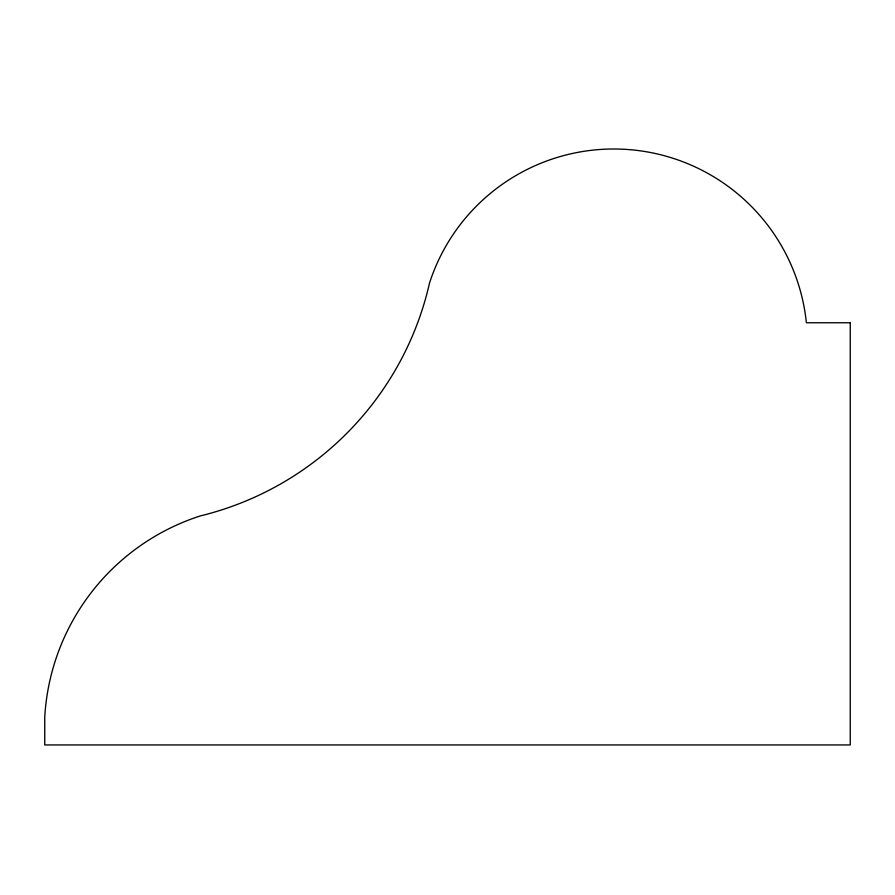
<?xml version="1.0" encoding="UTF-8"?>
<svg xmlns="http://www.w3.org/2000/svg" width="895" height="895" viewBox="0 0 895 895"><rect width="100%" height="100%" fill="white"/><g stroke="black" fill="none" stroke-linecap="round" stroke-linejoin="round"><path stroke-width="1.34" d="M850.25 322.759L806.384 322.759A193.644 193.644 0 0 0 429.555 282.932A310.531 310.531 0 0 1 200.267 515.934A224.925 224.925 0 0 0 44.75 717.063L44.75 744.942L850.25 744.942L850.25 322.759"/></g></svg>
